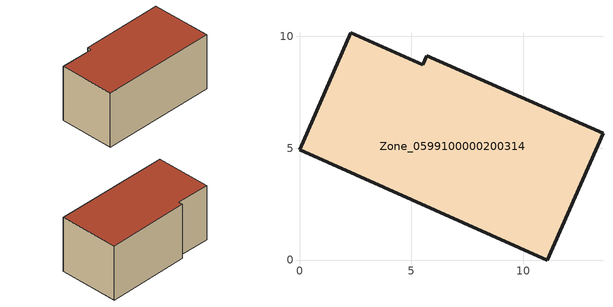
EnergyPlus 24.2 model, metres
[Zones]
Zone_0599100000200314
 floor ground (C_G): 11.08,0 0,4.92 2.3,10.14 5.5,8.73 5.67,9.12 13.55,5.67 z0
 wall outside (C_F): 11.08,0 13.55,5.67 5.67,9.12 5.5,8.73 2.3,10.14 0,4.92 11.08,0 z0:5.85
 roof outside (C_R): 0,4.92 11.08,0 13.55,5.67 5.67,9.12 5.5,8.73 2.3,10.14 z5.85
[BUILDING]
Pand.0599100000200314: North Axis=0; Terrain=City; Loads Convergence Tolerance Value=0.04; Temperature Convergence Tolerance Value=0.4; Solar Distribution=FullExterior; Maximum Number of Warmup Days=25; Minimum Number of Warmup Days=1
[Site:Location]
Rotterdam.The.Hague.AP_ZH_NLD Design_Conditions: Latitude=51.96; Longitude=4.45; Time Zone=1; Elevation=-4.5
[SITE:GROUNDTEMPERATURE:BUILDINGSURFACE]
18, 18, 18, 18, 18, 18, 18, 18, 18, 18, 18, 18
[MATERIAL] Thermal Absorptance=0.9; Solar Absorptance=0.7; Visible Absorptance=0.7
Name | Roughness | Thickness | Conductivity | Density | Specific Heat
G.TC.1946-1964 | MediumSmooth | 0.15 | 1 | 540 | 1210
F.TC.1946-1964 | Rough | 0.3 | 0.857143 | 1920 | 840
R.TC.1946-1964 | MediumRough | 0.2 | 0.235294 | 1500 | 1000
[CONSTRUCTION]
C_G: G.TC.1946-1964
C_F: F.TC.1946-1964
C_R: R.TC.1946-1964
[ZONE]
Zone_0599100000200314: Type=1; Multiplier=1; Ceiling Height=Autocalculate; Volume=Autocalculate; Floor Area=autocalculate; Part of Total Floor Area=Yes
[ZONEINFILTRATION:DESIGNFLOWRATE]
Infil_Zone_0599100000200314: Zone or ZoneList or Space or SpaceList=Zone_0599100000200314; Schedule=AlwaysOn; Design Flow Rate Calculation Method=Flow/Area; Flow Rate per Floor Area=0.003; Constant Term Coefficient=1; Temperature Term Coefficient=0; Velocity Term Coefficient=0; Velocity Squared Term Coefficient=0
[HVACTEMPLATE:ZONE:IDEALLOADSAIRSYSTEM]
Zone_0599100000200314: Maximum Heating Supply Air Temperature=50; Minimum Cooling Supply Air Temperature=13; Maximum Heating Supply Air Humidity Ratio=0.0156; Minimum Cooling Supply Air Humidity Ratio=0.0077; Heating Limit=NoLimit; Cooling Limit=NoLimit; Dehumidification Control Type=ConstantSensibleHeatRatio; Cooling Sensible Heat Ratio=0.7; Dehumidification Setpoint=60; Humidification Control Type=None; Humidification Setpoint=30; Outdoor Air Method=None; Outdoor Air Flow Rate per Person=0.00944; Outdoor Air Flow Rate per Zone Floor Area=0; Outdoor Air Flow Rate per Zone=0; Demand Controlled Ventilation Type=None; Outdoor Air Economizer Type=NoEconomizer; Heat Recovery Type=None; Sensible Heat Recovery Effectiveness=0.7; Latent Heat Recovery Effectiveness=0.65
[ZONECONTROL:THERMOSTAT]
ThermostatControl_Zone_0599100000200314: Zone or ZoneList=Zone_0599100000200314; Control Type Schedule=DualSetpointControlType; Control 1=Thermostat_Zone_0599100000200314; Temperature Difference Between Cutout And Setpoint=0
[THERMOSTATSETPOINT:DUALSETPOINT]
Thermostat_Zone_0599100000200314: Heating Setpoint Temperature Schedule=HeatingSetpoint_Zone_0599100000200314; Cooling Setpoint Temperature Schedule=CoolingSetpoint_Zone_0599100000200314
[SCHEDULE:COMPACT]
HeatingSetpoint_Zone_0599100000200314: Through: 12/31, For: AllDays, Until: 24:00, 21
CoolingSetpoint_Zone_0599100000200314: Through: 12/31, For: AllDays, Until: 24:00, 24
DualSetpointControlType: Through: 12/31, For: AllDays, Until: 24:00, 4
AlwaysOn: Through: 12/31, For: AllDays, Until: 24:00, 1
